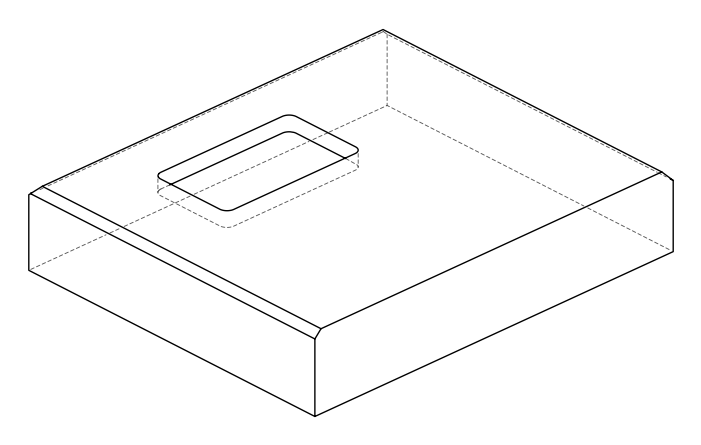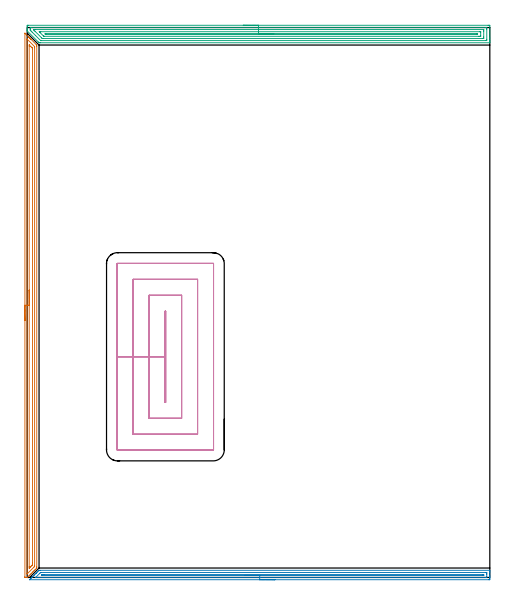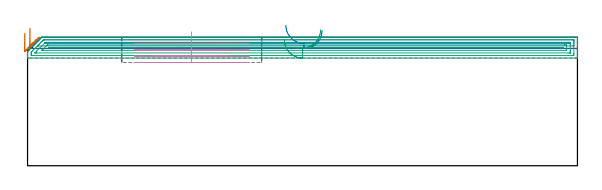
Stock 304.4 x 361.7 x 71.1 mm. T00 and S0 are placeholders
(PLAN: 4 operations, 1 tool changes, 36.8 min)
(1 AREA_MILL | FG_CHAMFER_SURFACE | UGT0205_001 | 8.67 min | 10985 mm3)
(2 AREA_MILL_1 | FG_CHAMFER_SURFACE_1 | UGT0205_001 | 7.35 min | 5742 mm3)
(3 AREA_MILL_2 | FG_CHAMFER_SURFACE_2 | UGT0205_001 | 12.23 min | 19870 mm3)
(4 MILL_RECTANGULAR_POCKET | POCKET_RECTANGULAR_STRAIGHT | UGT0201_103 | Follow Part, ap 3.5, ae 75% | 8.57 min | 147755 mm3)
(TOOL UGT0205_001 | Chamfer Mill 20 x 3 x 45 deg. | D20 FL50 Z2)
(TOOL UGT0201_103 | End Mill 14 mm | D14 FL19 Z2)
(OP 1 AREA_MILL)
G17 G21 G94 G90
T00 M6
G54
G17 G0 G90 X-1.5 Y169. S1061 M3
G43 Z81.1 H0
Z73.3
G94 G1 Y169.038 Z72.428 F250.
Y169.152 Z71.564
Y169.341 Z70.712
Y169.603 Z69.88
Y169.937 Z69.074
Y170.34 Z68.3
Y170.808 Z67.564
Y171.339 Z66.872
Y171.929 Z66.229
Y172.572 Z65.64
Y173.264 Z65.108
Y174. Z64.64
Y174.774 Z64.237
Y175.58 Z63.903
Y176.412 Z63.641
Y177.263 Z63.452
Y178.128 Z63.338
Y179. Z63.3
X-1.499 Y357.967 Z63.299
X-1.494 Y357.983 Z63.304
X-1.471 Y357.967 Z63.327
X-1.363 Y357.863 Z63.436
X0.721 Y355.779 Z65.52
X0.918 Y355.583 Z65.716
X1.084 Y355.418 Z65.879
X1.245 Y355.256 Z66.042
X1.365 Y355.136 Z66.163
X1.523 Y354.979 Z66.318
X1.675 Y354.826 Z66.473
X1.812 Y354.689 Z66.61
X1.961 Y354.541 Z66.757
X2.105 Y354.396 Z66.903
X2.259 Y354.242 Z67.057
X2.4 Y354.102 Z67.196
X2.536 Y353.965 Z67.333
X2.706 Y353.795 Z67.504
X5.909 Y350.592 Z70.707
X6.281 Y350.218 Z71.081
X6.293 Y350.197 Z71.093
X6.3 Y349.324 Z71.1
Y6.887
X6.298 Y6.205 Z71.088
X6.116 Y6.016 Z70.916
X5.2 Y5.099 Z69.997
X4.715 Y4.615 Z69.514
X4.447 Y4.345 Z69.242
X3.862 Y3.762 Z68.662
X3.57 Y3.467 Z68.365
X2.895 Y2.795 Z67.695
X2.518 Y2.417 Z67.315
X1.946 Y1.846 Z66.746
X1.23 Y1.13 Z66.03
X0.207 Y0.107 Z65.005
X0.108 Y0.01 Z64.904
X-0.149 Y0. Z64.651
X-1.327 Z63.468
X-1.463 Y0.001 Z63.333
X-1.491 Y0.003 Z63.305
X-1.497 Y0.181 Z63.303
X-1.5 Y0.381 Z63.3
Y179.
X-0.086 Z64.714
X-0.085 Y353.795 Z64.715
X-0.083 Y354.036 Z64.717
X-0.081 Y354.095 Z64.719
X-0.08 Y354.113 Z64.72
X-0.07 Y354.109 Z64.73
X-0.011 Y354.053 Z64.789
X0.254 Y353.795 Z65.054
X4.725 Y349.324 Z69.525
X4.808 Y349.238 Z69.608
X4.857 Y349.183 Z69.657
X4.879 Y349.156 Z69.679
X4.88 Y349.137 Z69.68
X4.883 Y348.952 Z69.683
X4.886 Y348.579 Z69.686
Y348.43
X4.885 Y7.93 Z69.685
X4.884 Y7.781 Z69.684
X4.879 Y7.409 Z69.679
X4.871 Y7.233 Z69.671
X4.783 Y7.141 Z69.583
X4.536 Y6.887 Z69.336
X-0.084 Y2.266 Z64.716
X-0.085 Y2.417 Z64.715
X-0.086 Y2.724 Z64.714
Y179.
X1.328 Z66.128
X1.329 Y349.522 Z66.129
X1.334 Y350.218 Z66.134
X1.335 Y350.237 Z66.135
X1.372 Y350.218 Z66.172
X1.523 Y350.074 Z66.323
X2.276 Y349.324 Z67.076
X2.4 Y349.201 Z67.2
X3.17 Y348.43 Z67.97
X3.277 Y348.32 Z68.077
X3.464 Y348.125 Z68.264
X3.469 Y347.734 Z68.269
X3.471 Y347.536 Z68.271
Y9.371
X3.47 Y8.675 Z68.27
X3.469 Y8.48 Z68.269
X3.465 Y8.284 Z68.265
X3.277 Y8.084 Z68.077
X3.13 Y7.931 Z67.93
X2.982 Y7.781 Z67.782
X2.688 Y7.487 Z67.488
X2.088 Y6.887 Z66.888
X1.802 Y6.603 Z66.602
X1.523 Y6.328 Z66.323
X1.354 Y6.165 Z66.154
X1.335 Y6.179 Z66.135
X1.333 Y6.187 Z66.133
X1.329 Y6.887 Z66.129
Y7.085
X1.328 Y179. Z66.128
Y179.871 Z66.167
Y180.736 Z66.28
Y181.588 Z66.469
Y182.42 Z66.732
Y183.226 Z67.065
Y184. Z67.468
Y184.736 Z67.937
Y185.428 Z68.468
Y186.071 Z69.057
Y186.66 Z69.701
Y187.191 Z70.393
Y187.66 Z71.128
Y188.063 Z71.902
Y188.397 Z72.708
Y188.659 Z73.54
Y188.848 Z74.392
Y188.962 Z75.257
Y189. Z76.128
G0 Z81.1
M5
M2
(OP 2 AREA_MILL_1)
G17 G21 G94 G90
T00 M6
G54
G17 G0 G90 X162.95 Y-1.5 S1061 M3
G43 Z81.1 H0
Z74.9
G94 G1 X162.912 Z74.028 F250.
X162.798 Z73.164
X162.609 Z72.312
X162.347 Z71.48
X162.013 Z70.674
X161.61 Z69.9
X161.142 Z69.164
X160.611 Z68.472
X160.021 Z67.829
X159.378 Z67.24
X158.686 Z66.709
X157.95 Z66.24
X157.176 Z65.837
X156.37 Z65.503
X155.538 Z65.241
X154.687 Z65.052
X153.822 Z64.938
X152.95 Z64.9
X1.754
X1.614 Y-1.498 Z64.901
X1.622 Y-1.486 Z64.913
X1.754 Y-1.347 Z65.052
X2.2 Y-0.899 Z65.498
X2.347 Y-0.751 Z65.644
X2.646 Y-0.455 Z65.945
X3.229 Y0.131 Z66.526
X3.579 Y0.479 Z66.879
X4.111 Y1.012 Z67.409
X4.7 Y1.6 Z67.999
X4.876 Y1.777 Z68.174
X4.992 Y1.894 Z68.291
X5.582 Y2.482 Z68.881
X5.768 Y2.669 Z69.066
X5.874 Y2.776 Z69.173
X6.463 Y3.363 Z69.763
X7.05 Y3.951 Z70.349
X7.786 Y4.686 Z71.086
X7.803 Y4.694 Z71.09
X8.444 Y4.7 Z71.1
X304.147
X304.29 Y4.694 Z71.093
X304.3 Y4.387 Z70.786
Y3.97 Z70.369
Y3.363 Z69.758
Y1.297 Z67.694
Y0.718 Z67.113
Y0.126 Z66.521
Y-0.163 Z66.232
Y-0.756 Z65.64
X304.297 Y-1.045 Z65.351
X304.291 Y-1.491 Z64.905
X304.156 Y-1.495 Z64.903
X303.701 Y-1.5 Z64.9
X152.95
Y-0.086 Z66.314
X5.768 Y-0.085 Z66.315
X5.688 Y-0.084 Z66.316
X5.504 Y-0.079 Z66.321
X5.482 Y-0.076 Z66.324
X5.487 Y-0.069 Z66.331
X5.498 Y-0.055 Z66.345
X5.576 Y0.026 Z66.426
X5.657 Y0.108 Z66.508
X8.031 Y2.482 Z68.882
X8.444 Y2.894 Z69.294
X8.682 Y3.128 Z69.528
X8.778 Y3.221 Z69.621
X8.836 Y3.274 Z69.674
X8.93 Y3.279 Z69.679
X9.336 Y3.285 Z69.685
X9.415
X301.917
X301.997 Y3.284 Z69.684
X302.28 Y3.279 Z69.679
X302.29 Y3.187 Z69.587
X302.297 Y2.988 Z69.388
X302.299 Y2.482 Z68.882
X302.3 Y2.103 Z68.503
X302.298 Y0.341 Z66.741
X302.29 Y-0.039 Z66.361
X302.288 Y-0.08 Z66.32
X302.271 Y-0.081 Z66.319
X302.222 Y-0.084 Z66.316
X302.12 Y-0.085 Z66.315
X301.917 Y-0.086 Z66.314
X152.95
Y1.328 Z67.728
X9.61 Y1.329 Z67.729
X9.342 Y1.331 Z67.731
X9.336 Y1.332 Z67.732
Y1.333 Z67.733
Y1.336 Z67.736
X9.469 Y1.469 Z67.869
X9.601 Y1.6 Z68.
X9.813 Y1.805 Z68.205
X9.872 Y1.861 Z68.261
X9.96 Y1.865 Z68.265
X10.228 Y1.868 Z68.268
X10.845 Y1.871 Z68.271
X11.12
X299.858
X300.133 Y1.869 Z68.269
X300.224 Y1.868 Z68.268
X300.288 Y1.865 Z68.265
X300.292 Y1.765 Z68.165
X300.297 Y1.6 Z68.
X300.299 Y1.436 Z67.836
X300.295 Y1.38 Z67.78
X300.29 Y1.341 Z67.741
X300.268 Y1.335 Z67.735
X300.133 Y1.333 Z67.733
X299.515 Y1.329 Z67.729
X152.95 Y1.328 Z67.728
X152.079 Z67.767
X151.214 Z67.88
X150.362 Z68.069
X149.53 Z68.332
X148.724 Z68.665
X147.95 Z69.068
X147.214 Z69.537
X146.522 Z70.068
X145.879 Z70.657
X145.29 Z71.301
X144.759 Z71.993
X144.29 Z72.728
X143.887 Z73.502
X143.553 Z74.308
X143.291 Z75.14
X143.102 Z75.992
X142.988 Z76.857
X142.95 Z77.728
G0 Z81.1
M5
M2
(OP 3 AREA_MILL_2)
G17 G21 G94 G90
T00 M6
G54
G17 G0 G90 X142.15 Y363.2 S1061 M3
G43 Z81.1 H0
Z69.6
G94 G1 X142.188 Z68.728 F250.
X142.302 Z67.863
X142.491 Z67.012
X142.753 Z66.18
X143.087 Z65.374
X143.49 Z64.6
X143.958 Z63.864
X144.49 Z63.172
X145.079 Z62.529
X145.722 Z61.94
X146.414 Z61.408
X147.15 Z60.94
X147.924 Z60.537
X148.73 Z60.203
X149.562 Z59.941
X150.414 Z59.752
X151.278 Z59.638
X152.15 Z59.6
X303.209
X303.674 Y363.199 Z59.601
X304.133 Y363.195 Z59.603
X304.29 Y363.192 Z59.606
X304.3 Y362.742 Z60.056
Y354.804 Z67.99
Y353.394 Z69.402
Y353.04 Z69.755
Y352.333 Z70.467
Y352.068 Z70.732
Y351.707 Z71.084
X304.293 Y351.703 Z71.088
X304.121 Y351.7 Z71.1
X8.672
X7.865 Y351.705 Z71.094
X7.799 Y351.707 Z71.093
X7.778 Y351.725 Z71.075
X7.341 Y352.158 Z70.642
X0.144 Y359.355 Z63.442
X0.073 Y359.424 Z63.369
X0.01 Y359.498 Z63.293
X0.001 Y359.565 Z63.226
X0. Y360.009 Z62.791
Y360.27 Z62.53
Y360.978 Z61.817
Y362.214 Z60.583
X0.005 Y362.742 Z60.053
X0.01 Y363.191 Z59.605
X0.167 Y363.195 Z59.602
X0.626 Y363.2 Z59.6
X152.15
Y361.786 Z61.014
X301.886 Y361.785 Z61.015
X301.962
X302.262 Y361.779 Z61.021
X302.29 Y361.681 Z61.119
X302.297 Y361.454 Z61.346
X302.299 Y360.978 Z61.822
X302.3 Y360.569 Z62.231
X302.299 Y353.922 Z68.878
X302.296 Y353.518 Z69.282
X302.285 Y353.121 Z69.679
X301.886 Y353.115 Z69.685
X301.81
X9.491
X9.082 Y353.119 Z69.681
X8.878 Y353.121 Z69.679
X8.829 Y353.132 Z69.668
X8.77 Y353.186 Z69.614
X8.672 Y353.279 Z69.521
X5.543 Y356.406 Z66.394
X3.308 Y358.641 Z64.159
X2.736 Y359.214 Z63.586
X2.414 Y359.538 Z63.262
X2.14 Y359.821 Z62.979
X2.01 Y359.962 Z62.838
X2.007 Y360.096 Z62.704
X2.001 Y360.503 Z62.297
X2.002 Y360.978 Z61.822
X2.004 Y361.382 Z61.418
X2.015 Y361.779 Z61.021
X2.414 Y361.785 Z61.015
X2.49
X152.15 Y361.786 Z61.014
Y360.372 Z62.428
X300.098 Y360.371 Z62.429
X300.191 Y360.37 Z62.43
X300.264 Y360.367 Z62.433
X300.282 Y360.365 Z62.435
X300.29 Y360.351 Z62.449
X300.293 Y360.295 Z62.505
X300.298 Y360.096 Z62.704
X300.3 Y359.897 Z62.903
Y359.214 Z63.586
Y355.487 Z67.313
X300.298 Y354.804 Z67.996
X300.296 Y354.609 Z68.191
X300.29 Y354.544 Z68.256
X300.236 Y354.535 Z68.265
X300.098 Y354.534 Z68.266
X299.483 Y354.529 Z68.271
X10.739
X10.46 Y354.53 Z68.27
X10.18 Y354.532 Z68.268
X9.995 Y354.536 Z68.264
X9.868 Y354.543 Z68.257
X9.566 Y354.833 Z67.967
X5.096 Y359.303 Z63.497
X4.306 Y360.096 Z62.704
X4.202 Y360.204 Z62.596
X4.065 Y360.366 Z62.434
X4.09 Y360.367 Z62.433
X4.202 Y360.369 Z62.431
X4.817 Y360.371 Z62.429
X5.096 Y360.372 Z62.428
X152.15
Y358.957 Z63.843
X297.676
X298.163 Y358.954 Z63.846
X298.275 Y358.951 Z63.849
X298.29 Y358.95 Z63.85
X298.293 Y358.929 Z63.871
X298.297 Y358.876 Z63.924
X298.299 Y358.769 Z64.031
X298.3 Y358.342 Z64.458
Y356.578 Z66.222
X298.299 Y356.132 Z66.668
X298.296 Y356.023 Z66.777
X298.292 Y355.969 Z66.831
X298.289 Y355.95 Z66.85
X298.26 Y355.948 Z66.852
X298.048 Y355.945 Z66.855
X297.416 Y355.943 Z66.857
X297.156
X11.354
X11.092 Y355.944 Z66.856
X10.936 Y355.948 Z66.852
X10.921 Y355.949 Z66.851
X10.88 Y355.98 Z66.82
X10.774 Y356.08 Z66.72
X10.645 Y356.205 Z66.595
X8.517 Y358.332 Z64.468
X8.366 Y358.484 Z64.316
X8.079 Y358.777 Z64.023
X7.91 Y358.951 Z63.849
X7.948 Y358.953 Z63.847
X8.04 Y358.955 Z63.845
X8.672 Y358.957 Z63.843
X8.932
X152.15
Y357.543 Z65.257
X295.722
X295.911 Y357.541 Z65.259
X296.279 Y357.536 Z65.264
X296.29 Y357.45 Z65.35
Y357.374 Z65.426
X296.005 Y357.363 Z65.437
X295.817 Y357.358 Z65.442
X295.722 Y357.357 Z65.443
X12.248 Y357.358 Z65.442
X12.153 Y357.359 Z65.441
X11.969 Y357.364 Z65.436
X11.86 Y357.45 Z65.35
X11.798 Y357.509 Z65.291
X11.775 Y357.534 Z65.266
X11.87 Y357.538 Z65.262
X12.059 Y357.542 Z65.258
X12.153 Y357.543 Z65.257
X152.15
X153.022 Z65.295
X153.886 Z65.409
X154.738 Z65.598
X155.57 Z65.86
X156.376 Z66.194
X157.15 Z66.597
X157.886 Z67.065
X158.578 Z67.596
X159.221 Z68.186
X159.81 Z68.829
X160.342 Z69.521
X160.81 Z70.257
X161.213 Z71.031
X161.547 Z71.837
X161.809 Z72.669
X161.998 Z73.52
X162.112 Z74.385
X162.15 Z75.257
G0 Z81.1
M5
M2
(OP 4 MILL_RECTANGULAR_POCKET)
G17 G21 G94 G90
T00 M6
G54
G17 G0 G90 X90.7 Y169.408 S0 M3
G43 Z81.1 H0
Z74.1
G94 G1 Y145.15 Z67.6 F250.
Y115.2 F500.
X91.1
Y175.1
X90.7
Y145.15
X80.2
Y104.7
X101.6
Y185.6
X80.2
Y145.15
X69.7
Y94.2
X112.1
Y196.1
X69.7
Y145.15
X59.2
Y83.9
G3 X59.4 Y83.7 R0.2
G1 X122.4
G3 X122.6 Y83.9 R0.2
G1 Y206.4
G3 X122.4 Y206.6 R0.2
G1 X59.4
G3 X59.2 Y206.4 R0.2
G1 Y145.15
Y144.15
G0 X90.7 Y169.408 Z70.6
G1 Y145.15 Z64.1 F250.
Y115.2 F500.
X91.1
Y175.1
X90.7
Y145.15
X80.2
Y104.7
X101.6
Y185.6
X80.2
Y145.15
X69.7
Y94.2
X112.1
Y196.1
X69.7
Y145.15
X59.2
Y83.9
G3 X59.4 Y83.7 R0.2
G1 X122.4
G3 X122.6 Y83.9 R0.2
G1 Y206.4
G3 X122.4 Y206.6 R0.2
G1 X59.4
G3 X59.2 Y206.4 R0.2
G1 Y145.15
Y144.15
G0 X90.7 Y169.408 Z67.1
G1 Y145.15 Z60.6 F250.
Y115.2 F500.
X91.1
Y175.1
X90.7
Y145.15
X80.2
Y104.7
X101.6
Y185.6
X80.2
Y145.15
X69.7
Y94.2
X112.1
Y196.1
X69.7
Y145.15
X59.2
Y83.9
G3 X59.4 Y83.7 R0.2
G1 X122.4
G3 X122.6 Y83.9 R0.2
G1 Y206.4
G3 X122.4 Y206.6 R0.2
G1 X59.4
G3 X59.2 Y206.4 R0.2
G1 Y145.15
Y144.15
G0 X90.7 Y169.408 Z63.6
G1 Y145.15 Z57.1 F250.
Y115.2 F500.
X91.1
Y175.1
X90.7
Y145.15
X80.2
Y104.7
X101.6
Y185.6
X80.2
Y145.15
X69.7
Y94.2
X112.1
Y196.1
X69.7
Y145.15
X59.2
Y83.9
G3 X59.4 Y83.7 R0.2
G1 X122.4
G3 X122.6 Y83.9 R0.2
G1 Y206.4
G3 X122.4 Y206.6 R0.2
G1 X59.4
G3 X59.2 Y206.4 R0.2
G1 Y145.15
Y144.15
G0 Z81.1
M5
M2
